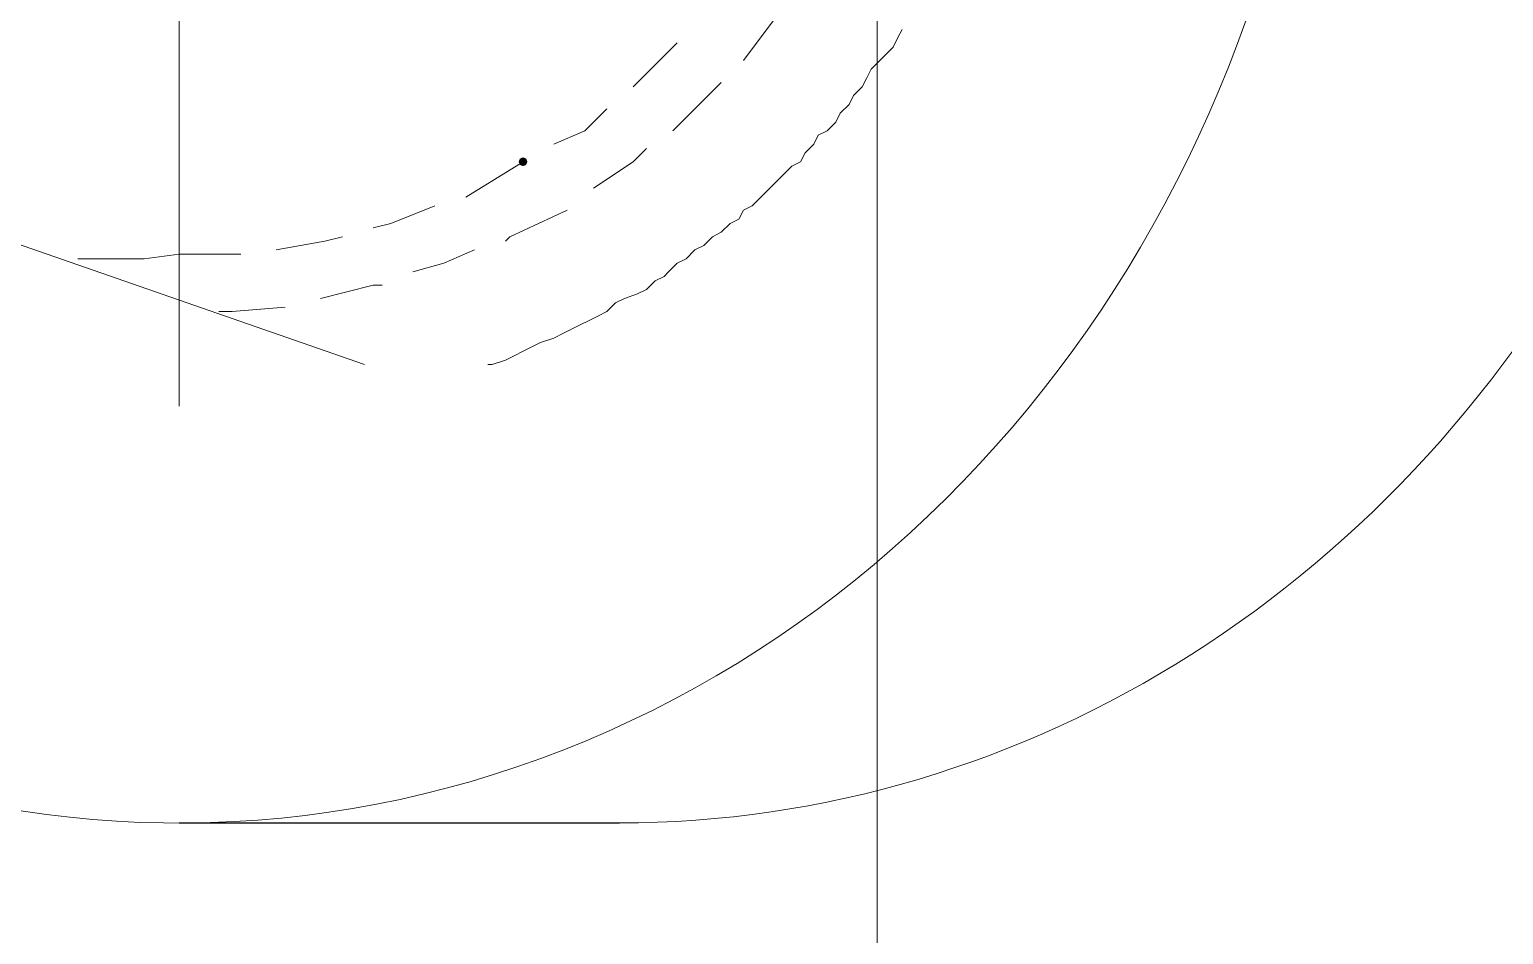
# Model space of a CAD drawing. Header units: millimetres. Extents: x 89051 to 218395, y -330386 to -125649.
# Drawn here: x 92549.65 to 92590.13, y -132875.65 to -132850.81 of the extents above; entities that cross this region are included whole.
import ezdxf

# ---------------------------------------------------------------- set-up
doc = ezdxf.new("R2010")
doc.units = ezdxf.units.MM
doc.header["$LTSCALE"] = 13
for name, pattern in [('1 实线', [0]), ('ACAD_ISO04W100', [30, 24, -3, 0, -3]), ('CENTER', [50.8, 31.75, -6.35, 6.35, -6.35])]:
    doc.linetypes.add(name, pattern=pattern)
doc.layers.get('0').update_dxf_attribs({"color": 1, "linetype": 'CENTER'})
doc.layers.add('C00-00-00', color=7, linetype='Continuous')
doc.layers.add('粗实线', color=4, linetype='Continuous')
doc.layers.add('标注、文本', color=3, linetype='Continuous', lineweight=25)

msp = doc.modelspace()

# ---------------------------------------------------------------- hatches: boundary and pattern name
at = {"layer": 'C00-00-00'}
h = msp.add_hatch(color=256, dxfattribs=at)
h.dxf.hatch_style = 2
h.paths.add_polyline_path([(92563.327, -132854.437), (92563.291, -132854.522), (92563.206, -132854.558), (92563.12, -132854.522), (92563.085, -132854.437), (92563.12, -132854.351), (92563.206, -132854.316), (92563.291, -132854.351)])

# ---------------------------------------------------------------- linework, layer by layer
at = {"color": 7, "linetype": '1 实线', "lineweight": 0}
for centre, major_axis, ratio, start_param, end_param in [((92568.998, -132837.98), (0, 45.983), 0.866025, 2.304713, 7.120065), ((92572.931, -132837.98), (0, 45.983), 0.866025, 3.141593, 6.283185), ((92553.767, -132837.98), (0, -34.608), 0.908418, 5.225125, 10.48821), ((92565.852, -132837.98), (0, -34.608), 0.908418, 6.283185, 9.424778)]:
    msp.add_ellipse(centre, major_axis=major_axis, ratio=ratio, start_param=start_param, end_param=end_param, dxfattribs=at)
at = {"layer": 'C00-00-00', "lineweight": 15}
for points in [[(92570.345, -132850.202), (92569.256, -132851.654)], [(92573.613, -132850.807), (92573.492, -132851.049), (92573.371, -132851.291), (92573.128, -132851.533), (92573.007, -132851.654), (92572.765, -132851.896), (92572.644, -132852.138), (92572.523, -132852.38), (92572.281, -132852.622), (92572.16, -132852.864), (92571.918, -132853.106), (92571.797, -132853.348), (92571.555, -132853.59), (92571.313, -132853.711), (92571.192, -132853.953), (92570.95, -132854.195), (92570.829, -132854.437), (92570.587, -132854.558), (92570.345, -132854.8), (92570.103, -132855.042), (92569.982, -132855.163), (92569.74, -132855.405), (92569.498, -132855.647), (92569.256, -132855.768), (92569.135, -132856.01), (92568.893, -132856.131), (92568.651, -132856.373), (92568.409, -132856.494), (92568.167, -132856.736), (92567.925, -132856.857), (92567.683, -132857.099), (92567.441, -132857.22), (92567.199, -132857.462), (92567.078, -132857.583), (92566.836, -132857.704), (92566.594, -132857.946), (92566.352, -132858.067), (92565.989, -132858.188), (92565.747, -132858.309), (92565.505, -132858.551), (92565.263, -132858.672), (92565.021, -132858.793), (92564.779, -132858.914), (92564.537, -132859.035), (92564.295, -132859.156), (92564.053, -132859.277), (92563.69, -132859.398), (92563.448, -132859.519), (92563.206, -132859.64), (92562.964, -132859.761), (92562.722, -132859.882), (92562.359, -132860.003), (92562.238, -132860.003)], [(92566.473, -132852.138), (92567.441, -132851.17)], [(92558.85, -132860.003), (92535.858, -132852.017)], [(92566.231, -132852.38), (92566.473, -132852.138)], [(92568.651, -132852.259), (92567.804, -132853.106)], [(92564.9, -132853.59), (92565.505, -132852.985)], [(92567.804, -132853.106), (92567.32, -132853.59)], [(92564.053, -132853.953), (92564.9, -132853.59)], [(92566.594, -132854.074), (92566.231, -132854.437)], [(92561.633, -132855.405), (92563.206, -132854.437)], [(92566.231, -132854.437), (92565.142, -132855.163)], [(92559.576, -132856.131), (92560.786, -132855.647)], [(92564.416, -132855.768), (92562.843, -132856.494)], [(92559.092, -132856.252), (92559.576, -132856.131)], [(92557.761, -132856.615), (92558.245, -132856.494)], [(92562.843, -132856.494), (92562.722, -132856.615)], [(92552.799, -132857.099), (92553.767, -132856.978)], [(92553.767, -132856.978), (92555.461, -132856.978)], [(92556.429, -132856.857), (92557.761, -132856.615)], [(92561.875, -132856.857), (92561.028, -132857.22)], [(92550.984, -132857.099), (92552.799, -132857.099)], [(92561.028, -132857.22), (92560.181, -132857.462)], [(92559.092, -132857.825), (92557.64, -132858.188)], [(92559.334, -132857.825), (92559.092, -132857.825)], [(92555.219, -132858.551), (92554.856, -132858.551)], [(92556.671, -132858.43), (92555.219, -132858.551)]]:
    msp.add_lwpolyline(points, dxfattribs=at)
at = {"layer": '标注、文本', "color": 1, "linetype": 'ACAD_ISO04W100', "lineweight": 15}
for p, q in [((92572.931, -132897.37), (92572.931, -132778.59)), ((92553.767, -132861.142), (92553.767, -132814.817))]:
    msp.add_line(p, q, dxfattribs=at)
at = {"layer": '粗实线', "ltscale": 2}
msp.add_line((92553.767, -132872.588), (92565.852, -132872.588), dxfattribs=at)

doc.saveas('drawing.dxf')
